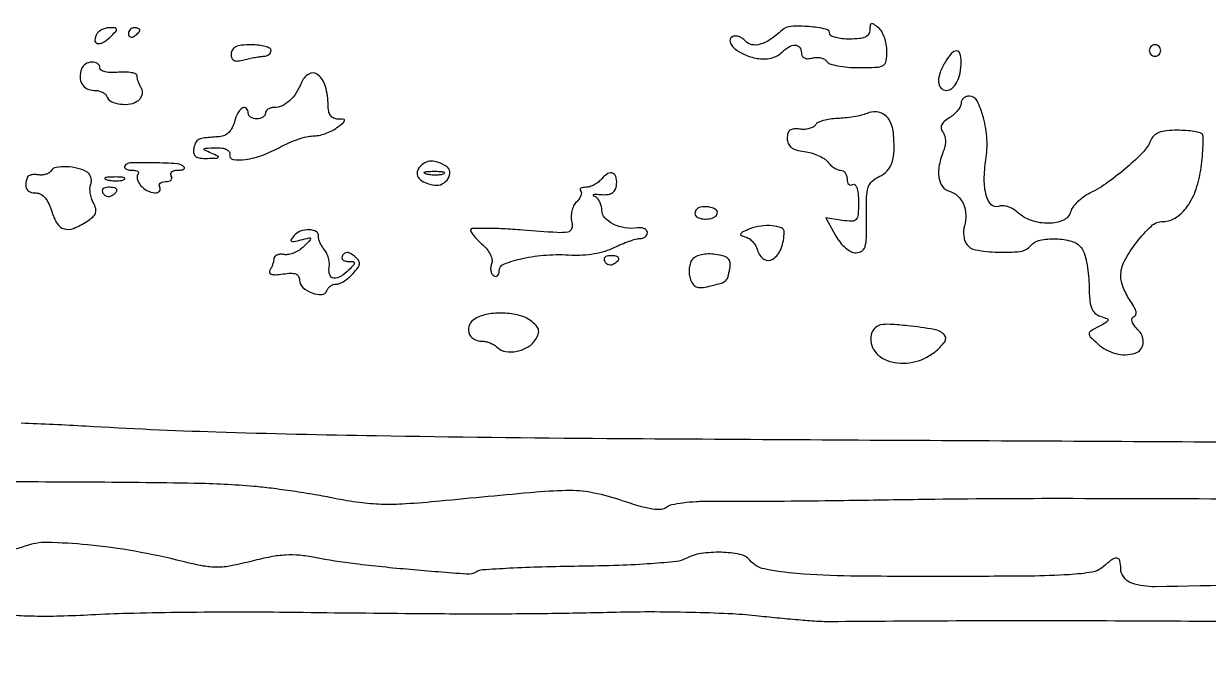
# Model space of a CAD drawing. Extents: x 0 to 5034, y 0 to 2560.
# Drawn here: x 458.6 to 666.3, y 2291.2 to 2402.7 of the extents above; entities that cross this region are included whole.
import ezdxf

# ---------------------------------------------------------------- set-up
doc = ezdxf.new("R2010")
doc.units = 0

msp = doc.modelspace()

# ---------------------------------------------------------------- linework, layer by layer
for points in [[(471.458881, 2400.933469, 0.116638), (471.096702, 2399.845472, 0.362965), (471.505654, 2399.25689, 0.198613), (472.524841, 2399.384868, 0.067191), (473.738095, 2400.309524, 0.007828), (474.759177, 2401.363088, 0.185397), (474.91273, 2401.739365, 0.392789), (474.720454, 2401.955204, 0.023635), (473.773303, 2402, 0.057804), (473.091246, 2401.920885, 0.050257), (472.410643, 2401.686706, 0.052917), (471.832237, 2401.341916, 0.093758)], [(477, 2400.940983, 0.108972), (477.078288, 2400.586039, 0.182303), (477.29375, 2400.3746, 0.161196), (477.6179, 2400.343488, 0.082592), (478, 2400.5, 0.029505), (478.382774, 2400.768994, 0.035638), (478.70625, 2401.066025, 0.038439), (478.934461, 2401.34829, 0.151918), (479, 2401.559017, 0.210953), (478.92554, 2401.727648, 0.081139), (478.70625, 2401.870461, 0.061769), (478.382849, 2401.967655, 0.042167), (478, 2402, 0.105053), (477.618444, 2401.918938, 0.099167), (477.29375, 2401.688914, 0.09642), (477.076123, 2401.345238, 0.093332)], [(591.595484, 2401.562724, -0.032918), (589.528988, 2399.924265, -0.079271), (587.773186, 2399.083996, -0.12161), (586.327597, 2399.01729, -0.157154), (585.17354, 2399.659309, 0.059743), (584.601748, 2400.141013, 0.067972), (583.955723, 2400.449115, 0.078287), (583.337026, 2400.544537, 0.138461), (582.844091, 2400.403643, 0.33861), (582.505513, 2399.515569, 0.144048), (583.241047, 2398.380246, 0.077715), (585.012206, 2397.282903, 0.055979), (587.245592, 2396.621975, 0.047884), (588.454909, 2396.524798, 0.051774), (589.628325, 2396.665057, 0.05617), (590.654081, 2397.021736, 0.084836), (591.424163, 2397.56702, -0.056646), (592.729568, 2398.605972, -0.138785), (593.897422, 2398.945903, -0.238656), (594.680127, 2398.55703, -0.161671), (595, 2397.59362, 0.119708), (595.13375, 2397.042974, 0.162323), (595.497736, 2396.688335, 0.122424), (596.091921, 2396.563602, 0.05482), (596.887141, 2396.680738, -0.058608), (597.658807, 2396.788457, -0.06247), (598.417298, 2396.70993, -0.070103), (599.049187, 2396.466357, -0.128025), (599.446158, 2396.087118, 0.181565), (599.993451, 2395.664107, 0.026875), (601.372084, 2395.319341, 0.027382), (603.117742, 2395.079455, 0.020456), (605.059017, 2395, 0.010071), (608.18008, 2395.062869, 0.122377), (609.320731, 2395.395596, 0.221407), (609.852007, 2396.159561, 0.042992), (610, 2397.877555, 0.046361), (609.889143, 2399.070579, 0.040938), (609.559375, 2400.275515, 0.043142), (609.075355, 2401.316571, 0.089397), (608.5, 2402, 0.020633), (607.689039, 2402.618371, 0.217533), (607.28931, 2402.691858, 0.304492), (607.057736, 2402.434686, 0.035496), (607, 2401.622445, -0.140268), (606.785863, 2400.874148, -0.145844), (606.21069, 2400.365889, -0.084213), (605.168231, 2400.081819, -0.024508), (603.5, 2400, -0.024025), (602.158699, 2400.064486, -0.038291), (601.028125, 2400.261612, -0.044904), (600.221395, 2400.545998, -0.293555), (600, 2400.890594, 0.355221), (599.296145, 2401.75631, 0.03144), (596.304729, 2402.185992, 0.033831), (593.177993, 2402.224033, 0.171842)], [(495, 2397.383369, 0.089952), (495.130525, 2396.663717, 0.199763), (495.5047, 2396.26462, 0.136451), (496.173554, 2396.162127, 0.035681), (497.25, 2396.369714, -0.011611), (498.203105, 2396.601557, -0.010252), (499.20625, 2396.799577, -0.010353), (500.11775, 2396.940775, -0.030524), (500.75, 2396.986345, 0.078351), (501.22751, 2397.066989, 0.089659), (501.632812, 2397.289739, 0.09957), (501.903876, 2397.617537, 0.12374), (502, 2398, 0.277684), (501.767902, 2398.385692, 0.052312), (500.971875, 2398.70625, 0.042582), (499.841111, 2398.927458, 0.027026), (498.5, 2399, 0.024551), (496.834639, 2398.918179, 0.083825), (495.791249, 2398.634526, 0.145139), (495.21472, 2398.127884, 0.141321)], [(620.240547, 2396.013569, 0.050126), (619.32142, 2394.149437, 0.097384), (619.051873, 2392.518137, 0.166826), (619.459259, 2391.439125, 0.223404), (620.393011, 2391, 0.175225), (621.430011, 2391.374929, 0.101077), (622.269886, 2392.423207, 0.074217), (622.818844, 2394.047929, 0.044447), (623, 2396.081787, 0.068966), (622.806316, 2397.479308, 0.342549), (622.209303, 2397.919488, 0.21233), (621.336722, 2397.505319, 0.037754)], [(656, 2398, 0.099038), (656.076342, 2397.618362, 0.097945), (656.29375, 2397.29375, 0.097945), (656.618362, 2397.076342, 0.099038), (657, 2397, 0.099038), (657.381638, 2397.076342, 0.097945), (657.70625, 2397.29375, 0.097945), (657.923658, 2397.618362, 0.099038), (658, 2398, 0.099038), (657.923658, 2398.381638, 0.097945), (657.70625, 2398.70625, 0.097945), (657.381638, 2398.923658, 0.099038), (657, 2399, 0.099038), (656.618362, 2398.923658, 0.097945), (656.29375, 2398.70625, 0.097945), (656.076342, 2398.381638, 0.099038)], [(468.754296, 2394.75, 0.092066), (468.512733, 2393.332397, 0.131944), (468.85981, 2392.112574, 0.143117), (469.741286, 2391.296456, 0.116172), (471, 2391, -0.053723), (471.72729, 2390.92163, -0.05881), (472.39804, 2390.690254, -0.066646), (472.915526, 2390.349177, -0.134096), (473.184819, 2389.945544, 0.205555), (473.967484, 2389.066058, 0.078177), (475.57759, 2388.599432, 0.073293), (477.379293, 2388.635972, 0.126932), (478.73899, 2389.241732, 0.081655), (479.157651, 2389.703737, 0.083945), (479.401446, 2390.271208, 0.089664), (479.436144, 2390.854398, 0.112347), (479.254302, 2391.363307, -0.033066), (478.975976, 2391.871782, -0.025274), (478.738239, 2392.459846, -0.025832), (478.571414, 2393.035675, -0.053409), (478.513718, 2393.5, 0.283401), (478.28212, 2393.861941, 0.061455), (477.547558, 2394.110674, 0.046959), (476.494456, 2394.226867, 0.028975), (475.248405, 2394.174634, -0.029354), (473.971641, 2394.12208, -0.052386), (472.929545, 2394.250093, -0.074324), (472.230416, 2394.525516, -0.267934), (472, 2394.924634, 0.250417), (471.587309, 2395.696969, 0.162166), (470.587726, 2395.971224, 0.128678), (469.444205, 2395.605298, 0.164652)], [(507.274569, 2392.25, -0.053648), (506.411611, 2390.547663, -0.064991), (505.250777, 2389.186598, -0.073722), (503.924106, 2388.302822, -0.110566), (502.571429, 2388, 0.061768), (501.97055, 2387.925485, 0.080164), (501.461607, 2387.70625, 0.09778), (501.120948, 2387.381386, 0.154765), (501, 2387, -0.148195), (500.884432, 2386.618646, -0.098894), (500.559375, 2386.29375, -0.082425), (500.073457, 2386.074694, -0.064853), (499.5, 2386, -0.064853), (498.926543, 2386.074694, -0.082425), (498.440625, 2386.29375, -0.098894), (498.115568, 2386.618646, -0.148195), (498, 2387, 0.186624), (497.679642, 2387.828404, 0.362029), (497.021973, 2387.919802, 0.131606), (496.173509, 2387.013547, 0.061292), (495.589356, 2385.5, -0.057745), (495.195179, 2384.456791, -0.076548), (494.598568, 2383.637541, -0.085448), (493.842305, 2383.09982, -0.096444), (492.980948, 2382.875, 0.009378), (490.403696, 2382.663781, 0.08436), (489.315343, 2382.36392, 0.175558), (488.749067, 2381.798385, 0.073318), (488.433813, 2380.75, 0.091981), (488.464804, 2379.928715, 0.187114), (488.819249, 2379.400613, 0.126227), (489.562477, 2379.122042, 0.033483), (490.838484, 2379.070285, 0.004189), (492.47365, 2379.127178, 0.231303), (492.736235, 2379.269868, 0.468385), (492.683676, 2379.469325, 0.007803), (491.5, 2380, -0.009027), (490.343561, 2380.521868, -0.485414), (490.296589, 2380.727088, -0.215481), (490.584787, 2380.872581, -0.004372), (492.25, 2380.929715, -0.035716), (493.371256, 2380.87827, -0.080188), (494.188286, 2380.645729, -0.132052), (494.646463, 2380.259887, -0.204637), (494.75, 2379.760941, 0.425107), (495.345637, 2378.899259, 0.077647), (497.508827, 2378.88398, 0.0509), (500.559322, 2379.661701, 0.040125), (503.656935, 2381.088145, -0.024977), (505.127359, 2381.819988, -0.021832), (506.730234, 2382.438393, -0.022417), (508.229343, 2382.869032, -0.058794), (509.339287, 2383, 0.052285), (510.352999, 2383.106295, 0.031484), (511.518652, 2383.431283, 0.031281), (512.64928, 2383.905826, 0.046943), (513.55887, 2384.468197, 0.007128), (514.720677, 2385.373266, 0.194392), (514.90688, 2385.705582, 0.423232), (514.742426, 2385.911459, 0.019471), (513.75, 2385.968197, -0.101622), (512.985895, 2386.139643, -0.132589), (512.434207, 2386.592111, -0.106008), (512.106076, 2387.349104, -0.049488), (512, 2388.418213, 0.068182), (511.55158, 2391.691345, 0.155523), (510.198402, 2393.752781, 0.317954), (508.605029, 2393.857539, 0.1662)], [(623, 2388.740547, -0.124464), (622.854708, 2388.165919, -0.046745), (622.390171, 2387.470213, -0.042662), (621.718309, 2386.773757, -0.039984), (620.923986, 2386.184601, 0.03984), (620.045007, 2385.533048, 0.107783), (619.584785, 2384.913032, 0.15674), (619.515896, 2384.305186, 0.119363), (619.800401, 2383.694055, -0.101117), (620.109615, 2383.087958, -0.056167), (620.24068, 2382.265282, -0.052292), (620.187411, 2381.359125, -0.05504), (619.946701, 2380.5, 0.047022), (619.180521, 2377.924692, 0.084178), (619.120567, 2375.723915, 0.119379), (619.750035, 2374.140386, 0.176558), (620.966881, 2373.29841, -0.126934), (622.397777, 2372.501223, -0.100523), (623.415099, 2371.044444, -0.091964), (623.842406, 2369.184508, -0.086236), (623.590216, 2367.25, 0.058072), (623.445389, 2366.478939, 0.042881), (623.459345, 2365.610015, 0.043647), (623.618308, 2364.779012, 0.071239), (623.909397, 2364.124519, 0.211972), (625.548984, 2363.02122, 0.034822), (629.440363, 2362.611355, 0.035248), (633.36461, 2362.74932, 0.195553), (635.187528, 2363.725958, -0.169351), (636.82577, 2364.713665, -0.060098), (639.590395, 2364.954752, -0.059838), (642.366251, 2364.527837, -0.152654), (644.055941, 2363.432595, -0.095995), (644.563135, 2362.50709, -0.025549), (644.99569, 2360.87338, -0.024934), (645.305255, 2358.928993, -0.02339), (645.428386, 2356.92141, 0.015749), (645.546883, 2354.346093, 0.066912), (645.869245, 2352.841788, 0.118056), (646.466885, 2351.929094, 0.112553), (647.422922, 2351.366544, -0.015177), (648.588514, 2350.956788, -0.354666), (648.751301, 2350.672965, -0.225469), (648.524199, 2350.344144, -0.007863), (647.131379, 2349.570312, 0.014954), (645.720492, 2348.760048, 0.242352), (645.445791, 2348.305959, 0.217233), (645.640361, 2347.787945, 0.012028), (646.925321, 2346.567583, 0.118103), (650.110967, 2344.825405, 0.143284), (653.501378, 2344.890844, 0.289266), (654.921829, 2346.56463, 0.235712), (654.1625, 2348.8375, -0.02917), (653.39242, 2349.703087, -0.076982), (652.98486, 2350.42308, -0.155921), (652.958008, 2350.93823, -0.253152), (653.250433, 2351.250144, 0.212613), (653.613375, 2351.582035, 0.153786), (653.672073, 2352.134295, 0.077857), (653.371214, 2352.94664, 0.025235), (652.687933, 2354.035151, -0.033377), (652.041801, 2355.102666, -0.027506), (651.49583, 2356.316903, -0.028357), (651.118482, 2357.491437, -0.063626), (651, 2358.418756, -0.121959), (651.657925, 2361.075955, -0.043304), (653.792309, 2364.391332, -0.041959), (656.371816, 2367.202699, -0.188308), (658.41376, 2368, 0.148816), (660.671184, 2368.687097, 0.092199), (662.667298, 2370.641358, 0.072554), (664.198645, 2373.676577, 0.047534), (665.083443, 2377.5, 0.009724), (665.306926, 2379.469846, 0.013289), (665.426382, 2381.251563, 0.010074), (665.456207, 2382.726262, 0.131853), (665.315693, 2383.25, 0.199471), (664.932358, 2383.543056, 0.022595), (663.842244, 2383.779687, 0.02456), (662.462246, 2383.945333, 0.01759), (660.908759, 2384, 0.024603), (658.979308, 2383.905001, 0.068671), (657.664383, 2383.589453, 0.100539), (656.78473, 2383.021826, 0.106462), (656.217776, 2382.166235, -0.099434), (654.975658, 2380.233919, -0.022021), (652.102175, 2377.517878, -0.023738), (648.737455, 2374.875438, -0.037275), (645.592466, 2372.974149, 0.037339), (644.445994, 2372.280855, 0.03633), (643.40416, 2371.418969, 0.038632), (642.604693, 2370.525247, 0.099326), (642.225835, 2369.75, -0.22674), (640.952261, 2368.245612, -0.103138), (638.373486, 2367.677591, -0.085927), (635.340219, 2368.167649, -0.101333), (632.840492, 2369.644353, 0.055955), (632.051592, 2370.212059, 0.053492), (631.144682, 2370.600955, 0.057818), (630.2613, 2370.764177, 0.108829), (629.547438, 2370.656577, -0.306381), (628.300835, 2370.946087, -0.122202), (627.409774, 2372.558702, -0.068603), (627.059487, 2375.355096, -0.036563), (627.357663, 2378.835241, 0.056119), (627.524056, 2382.415423, 0.047246), (626.91861, 2386.164726, 0.049757), (625.81636, 2389.147695, 0.286854), (624.452996, 2390, 0.085375), (623.898145, 2389.904563, 0.093645), (623.426818, 2389.630036, 0.100375), (623.111593, 2389.220968, 0.114615)], [(606.5, 2386.961883, -0.038347), (605.509403, 2386.641284, -0.016564), (604.150149, 2386.361185, -0.016276), (602.677256, 2386.157301, -0.020747), (601.309017, 2386.070285, 0.02988), (600.039996, 2385.966292, 0.035499), (598.865151, 2385.71284, 0.038237), (597.930409, 2385.361128, 0.146256), (597.470427, 2384.95215, -0.131885), (597.066328, 2384.571928, -0.058014), (596.37814, 2384.299599, -0.051751), (595.536227, 2384.16589, -0.047794), (594.66141, 2384.20215, 0.050988), (593.648634, 2384.237666, 0.144949), (592.993166, 2383.994884, 0.163622), (592.622918, 2383.45809, 0.069973), (592.5, 2382.584064, 0.099463), (592.681049, 2381.682932, 0.131038), (593.190937, 2381.022051, 0.096004), (594.100131, 2380.569728, 0.036136), (595.5, 2380.288899, -0.038377), (596.729935, 2380.036429, -0.035147), (597.944884, 2379.59371, -0.037006), (598.973286, 2379.040298, -0.088046), (599.610243, 2378.454835, 0.044509), (600.119321, 2377.898214, 0.041786), (600.729155, 2377.427358, 0.044591), (601.343875, 2377.103526, 0.099257), (601.860243, 2377, -0.135694), (602.294878, 2376.879833, -0.100344), (602.665196, 2376.542039, -0.086722), (602.914443, 2376.036768, -0.071436), (603, 2375.440983, 0.066118), (603.073267, 2374.889346, 0.138808), (603.29375, 2374.521475, 0.191142), (603.620352, 2374.392057, 0.139169), (604, 2374.5, -0.344384), (604.398727, 2374.456063, -0.120917), (604.723998, 2373.933835, -0.057049), (604.935493, 2372.903295, -0.022114), (605, 2371.445518, -0.015755), (604.929263, 2369.201163, -0.166683), (604.583161, 2368.367118, -0.221726), (603.847689, 2368.04682, -0.030026), (602.127528, 2368.194591), (599.255056, 2368.61618), (600.963484, 2365.55809, 0.041125), (601.775578, 2364.349576, 0.049612), (602.730185, 2363.371033, 0.056698), (603.708165, 2362.722772, 0.120608), (604.585956, 2362.515363, 0.140518), (605.587003, 2362.811075, 0.181138), (606.159748, 2363.570829, 0.067529), (606.403182, 2365.1524, 0.008192), (606.40841, 2368.677025, -0.010088), (606.427312, 2372.260038, -0.069339), (606.714093, 2373.993994, -0.133418), (607.390289, 2375.054469, -0.077748), (608.65841, 2375.890223, 0.101777), (610.04722, 2376.903638, 0.106339), (610.896951, 2378.368384, 0.074762), (611.247055, 2380.476849, 0.027589), (611.126628, 2383.496101, 0.081213), (610.629734, 2385.386025, 0.127866), (609.588981, 2386.69022, 0.144295), (608.14564, 2387.227424, 0.115346)], [(527.99513, 2377.494132, 0.161957), (527.611647, 2376.510096, 0.193798), (527.933984, 2375.576278, 0.122854), (529.011452, 2374.821471, 0.054019), (530.706312, 2374.373016, 0.156496), (532.020589, 2374.58476, 0.133275), (533.066449, 2375.530559, 0.166218), (533.35894, 2376.719686, 0.235288), (532.798558, 2377.632852, 0.048634), (531.321622, 2378.366485, 0.098493), (530.046981, 2378.581982, 0.119254), (528.948553, 2378.282404, 0.093881)], [(463.427223, 2376.882245, -0.116545), (463.073521, 2376.528698, -0.063815), (462.512324, 2376.274251, -0.058243), (461.841737, 2376.150932, -0.058399), (461.16141, 2376.185764, 0.043019), (460.507147, 2376.239425, 0.057095), (459.914602, 2376.169049, 0.070056), (459.466633, 2375.994181, 0.184634), (459.25, 2375.733614, 0.057451), (458.988679, 2374.52921, 0.154413), (459.167237, 2373.681169, 0.181539), (459.771445, 2373.174622, 0.084836), (460.793203, 2373, -0.128823), (461.621232, 2372.783062, -0.089254), (462.371131, 2372.163508, -0.067699), (463.019305, 2371.145703, -0.036406), (463.543203, 2369.75, 0.065203), (464.469452, 2367.656403, 0.188074), (465.708495, 2366.710095, 0.166319), (467.374485, 2366.792105, 0.048955), (469.679882, 2367.982489, 0.036831), (470.737456, 2368.783294, 0.127387), (471.215506, 2369.488606, 0.150718), (471.248963, 2370.264972, 0.058888), (470.852879, 2371.274898, -0.046704), (470.506994, 2372.097447, -0.040259), (470.298431, 2373.011889, -0.042217), (470.246924, 2373.878255, -0.085559), (470.379323, 2374.546116, 0.085605), (470.495277, 2375.131305, 0.079007), (470.414054, 2375.739012, 0.081455), (470.152856, 2376.275475, 0.10073), (469.748628, 2376.655357, 0.079328), (468.144702, 2377.324523, 0.050305), (466.134087, 2377.600486, 0.051173), (464.313552, 2377.47946, 0.215387)], [(476.346369, 2377.751419, 0.232464), (476.31881, 2377.467496, 0.16997), (476.525304, 2377.220729, 0.092167), (476.978535, 2377.053497, 0.042441), (477.60765, 2377, -0.03649), (478.226345, 2376.954787, -0.101952), (478.633129, 2376.806715, -0.238852), (478.766285, 2376.589327, -0.219963), (478.675343, 2376.342009, 0.171918), (478.507446, 2375.989854, 0.082297), (478.537806, 2375.483088, 0.066538), (478.753708, 2374.904134, 0.050768), (479.131121, 2374.342009, 0.100304), (480.245504, 2373.444288, 0.094535), (481.645128, 2373.027105, 0.229438), (482.425294, 2373.311795, 0.343477), (482.5, 2374, -0.146489), (482.397987, 2374.379403, -0.191582), (482.538811, 2374.70625, -0.134005), (482.925364, 2374.927049, -0.063222), (483.5, 2375, 0.063222), (484.074636, 2375.072951, 0.134005), (484.461189, 2375.29375, 0.191582), (484.602013, 2375.620597, 0.146489), (484.5, 2376, -0.160037), (484.408781, 2376.378998, -0.191086), (484.570433, 2376.70625, -0.125741), (484.991151, 2376.92753, -0.058574), (485.60765, 2377, 0.030653), (486.233071, 2377.038378, 0.080785), (486.662722, 2377.163692, 0.204102), (486.825576, 2377.348212, 0.283724), (486.776083, 2377.55725, 0.182062), (485.523331, 2378.124556, 0.011607), (481.430865, 2378.295837, 0.009922), (477.290198, 2378.290751, 0.254317)], [(532.269032, 2376.344063, -0.06278), (531.671085, 2376.185595, -0.030339), (530.880008, 2376.127736, -0.029507), (530.036634, 2376.167106, -0.037336), (529.269032, 2376.307009, -0.087174), (528.883358, 2376.48334, -0.597527), (528.900903, 2376.643467, -0.080377), (529.431793, 2376.764444, -0.012823), (530.5, 2376.805051, -0.014395), (531.580113, 2376.787295, -0.052471), (532.257153, 2376.684921, -0.333666), (532.386009, 2376.52287, -0.31318)], [(559.990862, 2375.48899, -0.053772), (559.404004, 2374.919212, -0.042891), (558.664497, 2374.437391, -0.044332), (557.892251, 2374.108042, -0.078792), (557.210889, 2374, 0.03851), (556.659341, 2373.957457, 0.109366), (556.302127, 2373.818155, 0.246552), (556.191159, 2373.613884, 0.202599), (556.285714, 2373.380952, -0.206305), (556.420373, 2373.042335, -0.082881), (556.322429, 2372.543263, -0.063207), (556.017868, 2371.965915, -0.043461), (555.5414, 2371.398543, 0.08468), (555.05943, 2370.718322, 0.055396), (554.741035, 2369.809003, 0.053873), (554.623251, 2368.819581, 0.066755), (554.736465, 2367.899759, -0.142005), (554.705504, 2366.72485, -0.282001), (554.026381, 2366.138048, -0.057544), (552.159915, 2366.04855, -0.002984), (546.147445, 2366.48833, 0.00753), (542.639846, 2366.712853, 0.012623), (539.687062, 2366.782609, 0.006273), (537.267616, 2366.74832, 0.40641), (537, 2366.473457, 0.150639), (537.121062, 2366.080747, 0.02254), (537.622304, 2365.411912, 0.023634), (538.307285, 2364.654864, 0.018408), (539.118481, 2363.897242, -0.048371), (539.901216, 2363.073175, -0.057448), (540.460239, 2362.157782, -0.066382), (540.73329, 2361.277906, -0.134488), (540.662154, 2360.561972, 0.065382), (540.513935, 2359.945164, 0.071596), (540.537118, 2359.330446, 0.080761), (540.721669, 2358.811727, 0.129271), (541.043674, 2358.473008, 0.131529), (541.407005, 2358.363786, 0.190063), (541.719079, 2358.476002, 0.144084), (541.929568, 2358.808942, 0.069504), (542, 2359.313175, -0.309947), (542.834975, 2360.530739, -0.037988), (546.096696, 2361.513416, -0.037479), (550.304914, 2362.114016, -0.033142), (554.734514, 2362.116586, 0.034006), (556.617362, 2362.120929, 0.025967), (558.663002, 2362.372189, 0.026484), (560.59885, 2362.819524, 0.045705), (562.138152, 2363.419033, -0.015288), (563.450209, 2364.024213, -0.016204), (564.77184, 2364.535591, -0.016007), (565.934387, 2364.901296, -0.068296), (566.653638, 2365, 0.077423), (567.167982, 2365.080124, 0.090039), (567.604506, 2365.312215, 0.100776), (567.896329, 2365.657514, 0.125855), (568, 2366.062858, 0.17341), (567.862458, 2366.447515, 0.113298), (567.485937, 2366.738742, 0.086214), (566.919484, 2366.889866, 0.058349), (566.25, 2366.871215, -0.074725), (564.060734, 2366.881626, -0.077193), (561.997388, 2367.538046, -0.091877), (560.518615, 2368.651354, -0.187717), (560, 2369.984054, 0.061931), (559.906908, 2370.732751, 0.057954), (559.632812, 2371.453973, 0.06217), (559.228333, 2372.041232, 0.106329), (558.75, 2372.391174, -0.132364), (558.521986, 2372.576675, -0.518205), (558.571053, 2372.719201, -0.078981), (559.04033, 2372.778353, -0.015295), (559.896137, 2372.724508, 0.049395), (560.974496, 2372.730208, 0.104233), (561.767064, 2372.985585, 0.128408), (562.286394, 2373.494068, 0.097816), (562.55707, 2374.246029, 0.079891), (562.544239, 2375.682445, 0.24243), (561.975126, 2376.440381, 0.253049), (561.051451, 2376.399123, 0.084637)], [(473.269032, 2375.307009, 0.037336), (474.036634, 2375.167106, 0.029507), (474.880008, 2375.127736, 0.030339), (475.671085, 2375.185595, 0.06278), (476.269032, 2375.344063, 0.31318), (476.386009, 2375.52287, 0.333666), (476.257153, 2375.684921, 0.052471), (475.580113, 2375.787295, 0.014395), (474.5, 2375.805051, 0.012823), (473.431793, 2375.764444, 0.080377), (472.900903, 2375.643467, 0.597527), (472.883358, 2375.48334, 0.087174)], [(472.510081, 2372.983688, 0.090427), (472.820631, 2372.639411, 0.095498), (473.22714, 2372.434921, 0.099685), (473.665803, 2372.401101, 0.108373), (474.069098, 2372.542705, 0.050477), (474.838655, 2373.13314, 0.315493), (474.933879, 2373.592818, 0.25701), (474.519563, 2373.914842, 0.039415), (473.440983, 2374, 0.067432), (472.890269, 2373.925389, 0.140899), (472.524436, 2373.701458, 0.190788), (472.397824, 2373.36964, 0.136093)], [(576.487659, 2369.980032, 0.086456), (576.347192, 2369.629461, 0.102024), (576.345313, 2369.272696, 0.11056), (576.481778, 2368.965717, 0.11748), (576.733688, 2368.754232, 0.085984), (577.764165, 2368.443417, 0.076224), (578.8851, 2368.477903, 0.087776), (579.803236, 2368.82141, 0.194412), (580.25, 2369.404671, 0.34024), (579.96037, 2370.116771, 0.094491), (578.74709, 2370.546191, 0.079865), (577.313066, 2370.535234, 0.215807)], [(505.986537, 2365.483778, 0.033623), (505.506164, 2364.818673, 0.419365), (505.571799, 2364.54561, 0.188938), (505.98534, 2364.475792, 0.012269), (507.192849, 2364.759486, -0.005546), (508.68436, 2365.131131, -0.34508), (508.916383, 2365.02431, -0.320041), (508.878149, 2364.761959, -0.005139), (507.772439, 2363.631822, -0.052922), (506.981954, 2362.992194, -0.046089), (506.038287, 2362.497978, -0.048549), (505.090675, 2362.211781, -0.091631), (504.294881, 2362.20101, 0.054521), (503.622447, 2362.241596, 0.08144), (503.047855, 2362.118422, 0.108835), (502.658509, 2361.857445, 0.183451), (502.507129, 2361.5, -0.049237), (502.44415, 2361.040223, -0.025053), (502.280164, 2360.479715, -0.024622), (502.051385, 2359.913433, -0.033659), (501.7875, 2359.430944, 0.22701), (501.737287, 2359.019082, 0.247831), (502.027522, 2358.743345, 0.084395), (502.791562, 2358.66242, 0.020719), (504.052813, 2358.794443, -0.026282), (505.472061, 2358.927068, -0.100809), (506.343394, 2358.78617, -0.177899), (506.821456, 2358.372453, -0.127004), (507, 2357.680887, 0.215676), (507.565739, 2356.430349, 0.090018), (509.187701, 2355.454668, 0.103641), (510.894553, 2355.187169, 0.308777), (511.789101, 2355.867304, -0.091462), (512.027956, 2356.300227, -0.070004), (512.426375, 2356.667271, -0.06889), (512.917831, 2356.915116, -0.082569), (513.428346, 2357, 0.104667), (514.028902, 2357.127109, 0.036472), (514.81297, 2357.545381, 0.034321), (515.634181, 2358.146136, 0.03377), (516.370241, 2358.856618, 0.023835), (517.248567, 2359.925379, 0.141016), (517.501056, 2360.596058, 0.191091), (517.319536, 2361.187561, 0.050715), (516.614256, 2361.905176, 0.042736), (515.933414, 2362.378303, 0.113787), (515.370706, 2362.549467, 0.160055), (514.908805, 2362.432147, 0.113248), (514.530011, 2362.048558, 0.138666), (514.416397, 2361.650456, 0.191091), (514.551273, 2361.308014, 0.139147), (514.935655, 2361.076849, 0.066329), (515.512412, 2361, -0.023813), (516.415921, 2360.956945, -0.361863), (516.621116, 2360.75, -0.210268), (516.500609, 2360.395584, -0.010787), (515.642857, 2359.5, -0.055361), (514.204356, 2358.349085, -0.167562), (513.000642, 2358.064522, -0.289807), (512.294786, 2358.616944, -0.128297), (512.187083, 2359.846376, 0.062879), (512.221301, 2360.656259, 0.043289), (512.065807, 2361.562694, 0.043457), (511.758074, 2362.423666, 0.065742), (511.334978, 2363.096376, -0.035023), (510.901386, 2363.700261, -0.03599), (510.560722, 2364.353432, -0.038475), (510.351625, 2364.960169, -0.109265), (510.335037, 2365.404671, 0.321396), (509.959407, 2366.199311, 0.122887), (508.710864, 2366.535114, 0.089659), (507.126356, 2366.278351, 0.135466)], [(585.962705, 2366.698437, 0.012515), (584.736644, 2366.162899, 0.153162), (584.363724, 2365.821834, 0.43887), (584.450912, 2365.541069, 0.050961), (585.147375, 2365.29412, -0.090115), (585.815332, 2364.996904, -0.057424), (586.460354, 2364.438977, -0.055368), (586.986637, 2363.720683, -0.06658), (587.303755, 2362.94644, 0.184966), (588.420847, 2361.386891, 0.30414), (589.982401, 2361.397946, 0.15552), (591.435906, 2363.252904, 0.083826), (591.986345, 2366.133369, 0.31647), (591.48892, 2366.87398, 0.068313), (589.899291, 2367.246095, 0.05697), (587.862698, 2367.204782, 0.063256)], [(560.510081, 2360.983688, 0.090427), (560.820631, 2360.639411, 0.095498), (561.22714, 2360.434921, 0.099685), (561.665803, 2360.401101, 0.108373), (562.069098, 2360.542705, 0.050477), (562.838655, 2361.13314, 0.315493), (562.933879, 2361.592818, 0.25701), (562.519563, 2361.914842, 0.039415), (561.440983, 2362, 0.067432), (560.890269, 2361.925389, 0.140899), (560.524436, 2361.701458, 0.190788), (560.397824, 2361.36964, 0.136093)], [(575.898401, 2361.377581, 0.090725), (575.538599, 2360.737002, 0.051916), (575.338331, 2359.870269, 0.049561), (575.315365, 2358.925195, 0.058212), (575.485398, 2358.046007, 0.061682), (575.943309, 2357.048974, 0.155608), (576.542907, 2356.535364, 0.125413), (577.420651, 2356.402665, 0.03394), (578.818016, 2356.638695, 0.008207), (580.982999, 2357.195195, 0.110883), (581.700071, 2357.576638, 0.150054), (582.091181, 2358.196095, 0.01876), (582.454263, 2359.762509, 0.074215), (582.497569, 2360.790662, 0.175873), (582.166246, 2361.469178, 0.125757), (581.379375, 2361.917792, 0.030568), (579.903923, 2362.227409, 0.041858), (578.676728, 2362.303667, 0.046898), (577.501071, 2362.167467, 0.052382), (576.521763, 2361.849731, 0.115426)], [(537.791533, 2350.943144, 0.149712), (536.802513, 2349.872423, 0.183059), (536.685644, 2348.52357, 0.180531), (537.49346, 2347.422343, 0.1462), (538.906989, 2347, -0.054505), (539.634717, 2346.920434, -0.038639), (540.421298, 2346.68138, -0.039127), (541.145992, 2346.330866, -0.064259), (541.684665, 2345.915335, 0.159669), (543.135513, 2345.180664, 0.089412), (545.132478, 2345.233158, 0.084917), (547.083199, 2345.998895, 0.120583), (548.397872, 2347.308569, 0.053573), (548.859487, 2348.288456, 0.147518), (548.889923, 2349.043539, 0.13162), (548.494352, 2349.74352, 0.039009), (547.55887, 2350.558569, 0.09785), (545.534431, 2351.520685, 0.052353), (542.783505, 2351.919478, 0.052068), (539.980462, 2351.737899, 0.090016)], [(607.362304, 2348.501766, 0.237578), (607.660214, 2345.535593, 0.177564), (610.311889, 2343.508353, 0.125254), (614.491692, 2343.290598, 0.117881), (618.374626, 2345.080041, 0.068057), (620.134218, 2346.900582, 0.373014), (620.031437, 2348.157583, 0.152506), (618.255056, 2349.065464, 0.016739), (613.663901, 2349.69524, 0.010337), (610.552086, 2349.951522, 0.062249), (608.93608, 2349.849842, 0.132509), (607.984826, 2349.389561, 0.123179)]]:
    msp.add_lwpolyline(points, format="xyb", close=True)
for points in [[(695.463323, 2329.111605, 0.000383), (628, 2329.491777, -0.00055), (560.885862, 2329.892408, -0.002298), (520.486087, 2330.363691, -0.003779), (492.374353, 2331.033386, -0.006942), (469.5, 2332.069346, 0.006551), (458.168511, 2332.5914, 0.00455)], [(447.588662, 2322.398814, -0.00037), (469.232097, 2322.314287, -0.003122), (488.538847, 2322.104042, -0.016919), (499, 2321.570406, -0.010382), (502.03304, 2321.249027, -0.005321), (505.822347, 2320.726732, -0.005285), (509.71502, 2320.105798, -0.007926), (513.097351, 2319.474224, 0.016878), (517.504031, 2318.732747, 0.026585), (521.327193, 2318.427048, 0.022356), (525.604085, 2318.504349, 0.008328), (531.597351, 2318.981408, -0.001499), (548.514904, 2320.560817, -0.021865), (554.506442, 2320.838836, -0.053162), (558.622356, 2320.410987, -0.028995), (563.525037, 2319.065864, 0.01094), (566.714261, 2318.06578, 0.034322), (568.90758, 2317.590546, 0.053303), (570.43656, 2317.532029, 0.157399), (571.400879, 2317.917737, -0.122954), (572.265457, 2318.333292, -0.018069), (574.196084, 2318.659191, -0.019487), (576.551789, 2318.876826, -0.01563), (579.097945, 2318.932594, 0.00298), (584.847676, 2318.913061, 0.001576), (591.979285, 2318.953819, 0.001102), (601.567507, 2319.05998, 0.000375), (615.5, 2319.255397, -0.003677), (638.655492, 2319.42724, -0.001417), (670.795276, 2319.338354, -0.001436)], [(688.393019, 2304.482214, -0.000702), (657.010137, 2303.918979, -0.081145), (652.963866, 2304.511468, -0.08252), (652.213308, 2304.894616, -0.069858), (651.576886, 2305.519384, -0.071204), (651.147302, 2306.282033, -0.09297), (651, 2307.067388, 0.057774), (650.840678, 2308.441616, 0.320841), (650.31286, 2308.903637, 0.186532), (649.422068, 2308.656399, 0.024006), (647.863074, 2307.376084, -0.14534), (645.981122, 2306.474169, -0.024213), (641.950204, 2306.029658, -0.013109), (635.04904, 2305.786642, -0.001838), (620.784333, 2305.710941, -0.003318), (603.598822, 2305.796978, -0.017614), (594.206092, 2306.237508, -0.029324), (588.498635, 2307.046012, -0.171327), (585.935123, 2308.578172, 0.172667), (584.222637, 2309.595654, 0.042508), (580.919016, 2309.957797, 0.043578), (577.385175, 2309.73529, 0.085561), (574.719459, 2308.849859, -0.096944), (573.078193, 2308.345548, -0.008279), (568.671652, 2307.955568, -0.009739), (562.98038, 2307.658015, -0.005194), (555.933194, 2307.500341, 0.004004), (549.472201, 2307.371163, 0.006009), (543.83693, 2307.145545, 0.002714), (539.052821, 2306.870348, 0.123291), (538.11731, 2306.572502, -0.158333), (536.274245, 2306.122419, -0.003056), (526.385959, 2306.921685, -0.008092), (516.742782, 2307.917971, -0.01958), (509.669901, 2309.046977, 0.027287), (507.004585, 2309.430425, 0.036358), (504.559318, 2309.468674, 0.032548), (501.934742, 2309.146567, 0.016591), (498.691438, 2308.420044, -0.014291), (495.022183, 2307.58036, -0.047527), (492.563613, 2307.330187, -0.048229), (490.120866, 2307.550529, -0.015037), (486.521538, 2308.341866, 0.017969), (478.108105, 2310.139966, 0.019675), (469.837528, 2311.265608, 0.019075), (462.753331, 2311.675395, 0.095081), (458.84591, 2311.004839, -0.063833), (456.448929, 2310.438405, -0.008731)], [(456.854671, 2298.92367, 0.010622), (460.43187, 2298.780589, 0.011416), (465.004059, 2298.799323, 0.006598), (470.5, 2299.019962, -0.007027), (476.8757, 2299.270436, -0.00286), (485.55625, 2299.439649, -0.00283), (494.890806, 2299.515363, -0.003605), (503.5, 2299.474399, 0.000627), (525.52025, 2299.23846, 0.002353), (539.342286, 2299.172728, 0.003353), (550.470701, 2299.246794, 0.002655), (562.5, 2299.47142, -0.00673), (569.285569, 2299.542807, -0.005733), (576.44375, 2299.439671, -0.005785), (582.95542, 2299.195742, -0.016256), (587.5, 2298.82444, 0.004235), (591.202343, 2298.432164, 0.004327), (594.884375, 2298.105696, 0.004202), (598.08645, 2297.876761, 0.017986), (600, 2297.825079, -0.002785), (644.249881, 2297.975334, -0.002486), (690.205828, 2297.646841, -0.000926)], [(645.332508, 2287.053484, 0.000045), (635.834375, 2287.138959, 0.000093), (624.670505, 2287.236335, 0.000064), (612, 2287.342865, -0.002155)]]:
    msp.add_lwpolyline(points, format="xyb")

doc.saveas('drawing.dxf')
